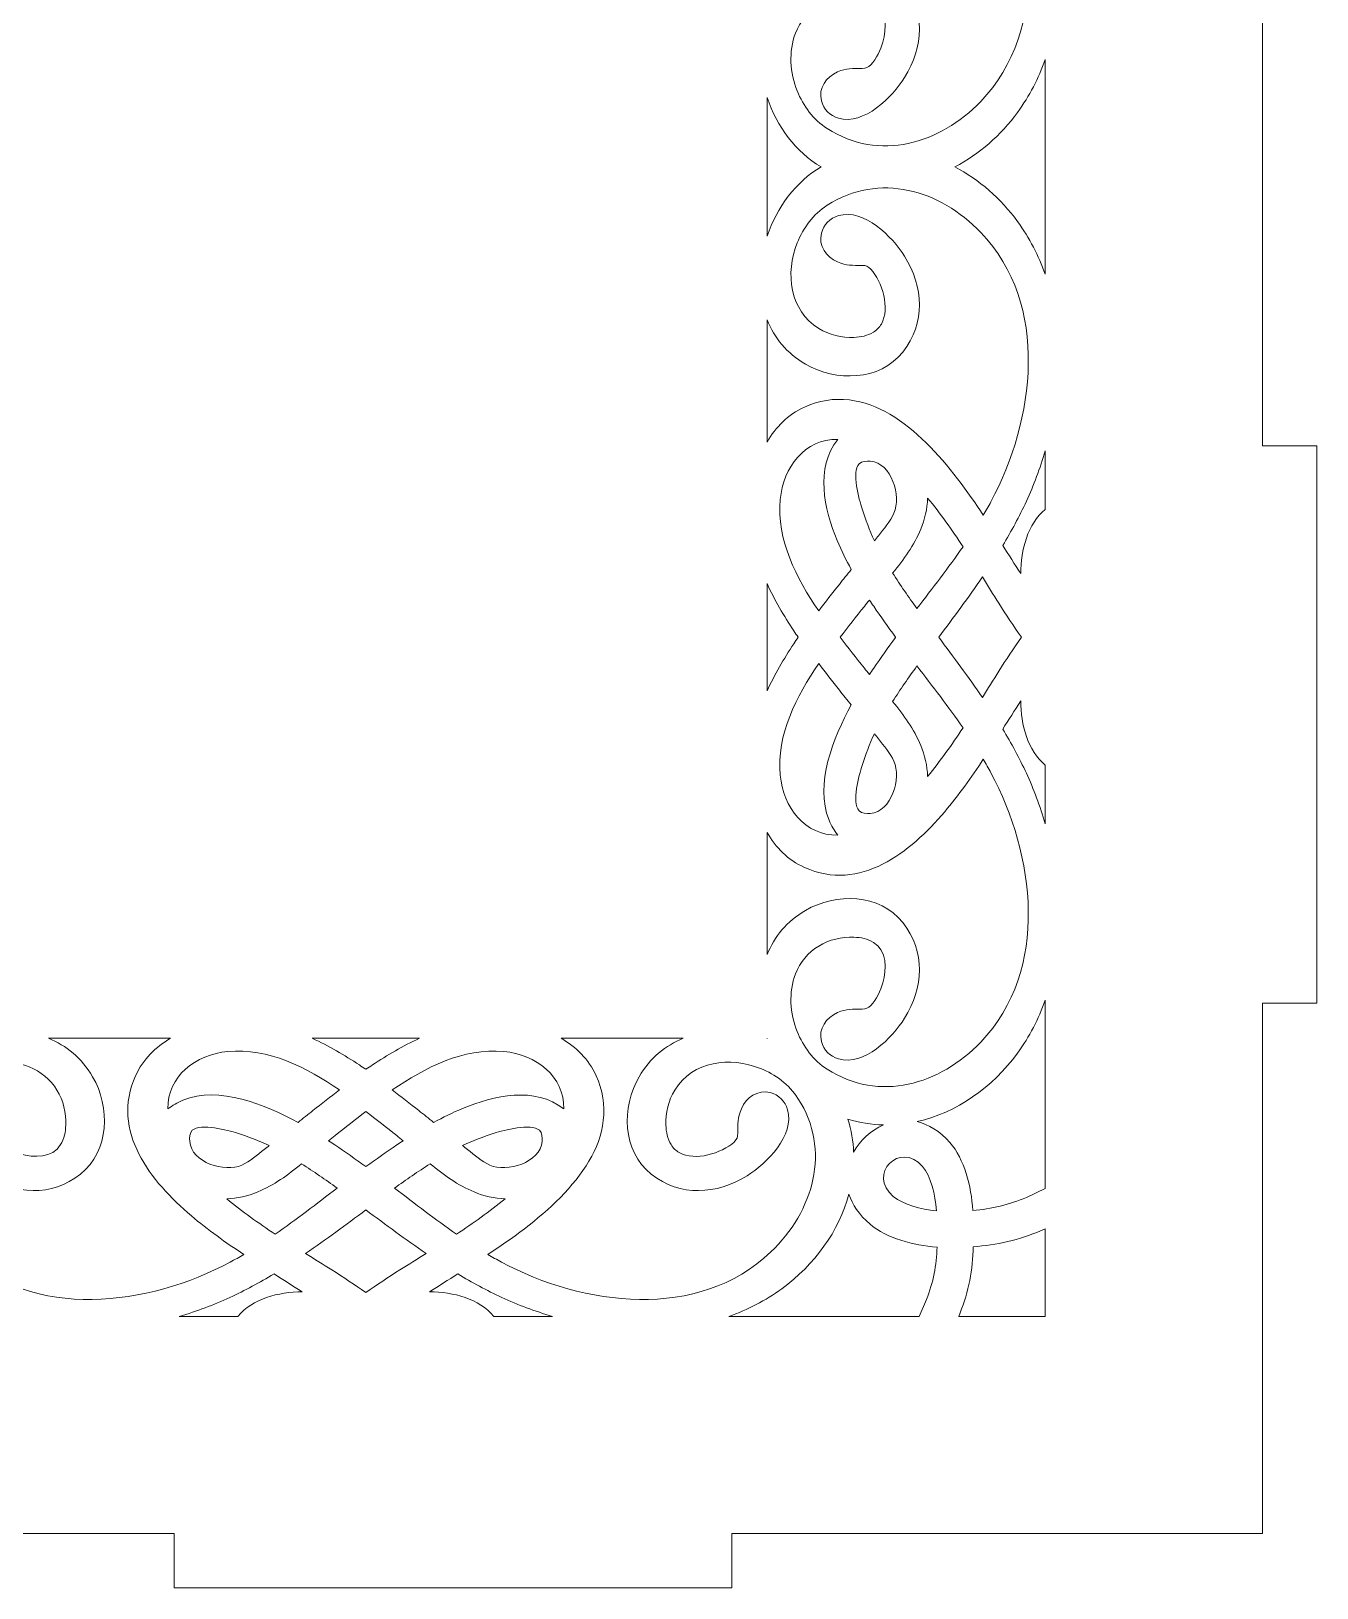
# Model space of a CAD drawing. Header units: millimetres. Extents: x -904 to -594, y -165 to 165.
# Drawn here: x -817.7 to -746.7, y -165 to -79 of the extents above; entities that cross this region are included whole.
import ezdxf

# ---------------------------------------------------------------- set-up
doc = ezdxf.new("R2010")
doc.units = ezdxf.units.MM
doc.header["$MEASUREMENT"] = 0
doc.layers.add('Camada 1', color=7, linetype='Continuous')

msp = doc.modelspace()

# ---------------------------------------------------------------- linework, layer by layer
at = {"layer": 'Camada 1', "color": 250, "lineweight": 9}
for points, knots in [([(-900.6542, -11), (-900.6542, -11), (-871.3542, -11), (-871.3542, -11), (-871.3542, -11), (-871.3542, -11), (-871.3542, -8), (-871.3542, -8), (-871.3542, -8), (-871.3542, -8), (-840.5542, -8), (-840.5542, -8), (-840.5542, -8), (-840.5542, -8), (-840.5542, -11), (-840.5542, -11), (-840.5542, -11), (-840.5542, -11), (-809.7542, -11), (-809.7542, -11), (-809.7542, -11), (-809.7542, -11), (-809.7542, -8), (-809.7542, -8), (-809.7542, -8), (-809.7542, -8), (-778.9542, -8), (-778.9542, -8), (-778.9542, -8), (-778.9542, -8), (-778.9542, -11), (-778.9542, -11), (-778.9542, -11), (-778.9542, -11), (-749.6542, -11), (-749.6542, -11), (-749.6542, -11), (-749.6542, -11), (-749.6542, -40.3), (-749.6542, -40.3), (-749.6542, -40.3), (-749.6542, -40.3), (-746.6542, -40.3), (-746.6542, -40.3), (-746.6542, -40.3), (-746.6542, -40.3), (-746.6542, -71.1), (-746.6542, -71.1), (-746.6542, -71.1), (-746.6542, -71.1), (-749.6542, -71.1), (-749.6542, -71.1), (-749.6542, -71.1), (-749.6542, -71.1), (-749.6542, -101.9), (-749.6542, -101.9), (-749.6542, -101.9), (-749.6542, -101.9), (-746.6542, -101.9), (-746.6542, -101.9), (-746.6542, -101.9), (-746.6542, -101.9), (-746.6542, -132.7), (-746.6542, -132.7), (-746.6542, -132.7), (-746.6542, -132.7), (-749.6542, -132.7), (-749.6542, -132.7), (-749.6542, -132.7), (-749.6542, -132.7), (-749.6542, -162), (-749.6542, -162), (-749.6542, -162), (-749.6542, -162), (-778.9542, -162), (-778.9542, -162), (-778.9542, -162), (-778.9542, -162), (-778.9542, -165), (-778.9542, -165), (-778.9542, -165), (-778.9542, -165), (-809.7542, -165), (-809.7542, -165), (-809.7542, -165), (-809.7542, -165), (-809.7542, -162), (-809.7542, -162), (-809.7542, -162), (-809.7542, -162), (-840.5542, -162), (-840.5542, -162), (-840.5542, -162), (-840.5542, -162), (-840.5542, -165), (-840.5542, -165), (-840.5542, -165), (-840.5542, -165), (-871.3542, -165), (-871.3542, -165), (-871.3542, -165), (-871.3542, -165), (-871.3542, -162), (-871.3542, -162), (-871.3542, -162), (-871.3542, -162), (-900.6542, -162), (-900.6542, -162), (-900.6542, -162), (-900.6542, -162), (-900.6542, -132.7), (-900.6542, -132.7), (-900.6542, -132.7), (-900.6542, -132.7), (-903.6542, -132.7), (-903.6542, -132.7), (-903.6542, -132.7), (-903.6542, -132.7), (-903.6542, -101.9), (-903.6542, -101.9), (-903.6542, -101.9), (-903.6542, -101.9), (-900.6542, -101.9), (-900.6542, -101.9), (-900.6542, -101.9), (-900.6542, -101.9), (-900.6542, -71.1), (-900.6542, -71.1), (-900.6542, -71.1), (-900.6542, -71.1), (-903.6542, -71.1), (-903.6542, -71.1), (-903.6542, -71.1), (-903.6542, -71.1), (-903.6542, -40.3), (-903.6542, -40.3), (-903.6542, -40.3), (-903.6542, -40.3), (-900.6542, -40.3), (-900.6542, -40.3), (-900.6542, -40.3), (-900.6542, -40.3), (-900.6542, -11), (-900.6542, -11)], [0, 0, 0, 0, 0.027027, 0.027027, 0.027027, 0.027027, 0.0540541, 0.0540541, 0.0540541, 0.0540541, 0.0810811, 0.0810811, 0.0810811, 0.0810811, 0.1081081, 0.1081081, 0.1081081, 0.1081081, 0.1351351, 0.1351351, 0.1351351, 0.1351351, 0.1621622, 0.1621622, 0.1621622, 0.1621622, 0.1891892, 0.1891892, 0.1891892, 0.1891892, 0.2162162, 0.2162162, 0.2162162, 0.2162162, 0.2432432, 0.2432432, 0.2432432, 0.2432432, 0.2702703, 0.2702703, 0.2702703, 0.2702703, 0.2972973, 0.2972973, 0.2972973, 0.2972973, 0.3243243, 0.3243243, 0.3243243, 0.3243243, 0.3513514, 0.3513514, 0.3513514, 0.3513514, 0.3783784, 0.3783784, 0.3783784, 0.3783784, 0.4054054, 0.4054054, 0.4054054, 0.4054054, 0.4324324, 0.4324324, 0.4324324, 0.4324324, 0.4594595, 0.4594595, 0.4594595, 0.4594595, 0.4864865, 0.4864865, 0.4864865, 0.4864865, 0.5135135, 0.5135135, 0.5135135, 0.5135135, 0.5405405, 0.5405405, 0.5405405, 0.5405405, 0.5675676, 0.5675676, 0.5675676, 0.5675676, 0.5945946, 0.5945946, 0.5945946, 0.5945946, 0.6216216, 0.6216216, 0.6216216, 0.6216216, 0.6486486, 0.6486486, 0.6486486, 0.6486486, 0.6756757, 0.6756757, 0.6756757, 0.6756757, 0.7027027, 0.7027027, 0.7027027, 0.7027027, 0.7297297, 0.7297297, 0.7297297, 0.7297297, 0.7567568, 0.7567568, 0.7567568, 0.7567568, 0.7837838, 0.7837838, 0.7837838, 0.7837838, 0.8108108, 0.8108108, 0.8108108, 0.8108108, 0.8378378, 0.8378378, 0.8378378, 0.8378378, 0.8648649, 0.8648649, 0.8648649, 0.8648649, 0.8918919, 0.8918919, 0.8918919, 0.8918919, 0.9189189, 0.9189189, 0.9189189, 0.9189189, 0.9459459, 0.9459459, 0.9459459, 0.9459459, 1, 1, 1, 1]), ([(-777.0135, -78.0451), (-777.0135, -78.0451), (-777.0135, -71.2976), (-777.0135, -71.2976), (-777.0135, -71.2976), (-776.5368, -72.1255), (-775.8618, -72.818), (-774.9461, -73.2322), (-774.9461, -73.2322), (-771.8677, -74.6246), (-769.1042, -72.3866), (-767.2068, -70.1515), (-767.2068, -70.1515), (-766.4297, -69.2361), (-765.7351, -68.2563), (-765.0739, -67.2551), (-765.0739, -67.2551), (-764.9275, -67.5026), (-764.7859, -67.7529), (-764.6499, -68.0063), (-764.6499, -68.0063), (-762.2313, -72.5101), (-761.3805, -78.8749), (-765.2155, -82.882), (-765.2155, -82.882), (-767.4637, -85.2312), (-770.8147, -86.2305), (-773.6979, -84.3788), (-773.6979, -84.3788), (-774.4549, -83.8926), (-775.0188, -83.1314), (-775.3496, -82.3014), (-775.3496, -82.3014), (-775.7469, -81.3047), (-775.8391, -80.1242), (-775.4413, -79.1128), (-775.4413, -79.1128), (-775.1854, -78.4625), (-774.7484, -77.9409), (-774.155, -77.5723), (-774.155, -77.5723), (-773.5883, -77.2203), (-772.8828, -77.0572), (-772.2188, -77.0847), (-772.2188, -77.0847), (-771.8424, -77.1003), (-771.4658, -77.1716), (-771.1404, -77.3706), (-771.1404, -77.3706), (-770.3895, -77.8298), (-770.408, -78.8558), (-770.6226, -79.6036), (-770.6226, -79.6036), (-770.7505, -80.0494), (-770.9766, -80.5103), (-771.2856, -80.8595), (-771.2856, -80.8595), (-771.4419, -81.0005), (-771.5517, -81.0569), (-771.7678, -81.0607), (-771.7678, -81.0607), (-772.303, -81.0702), (-772.6096, -81.0257), (-773.1273, -81.2519), (-773.1273, -81.2519), (-773.7532, -81.5253), (-774.186, -82.1454), (-774.0143, -82.8429), (-774.0143, -82.8429), (-773.8987, -83.3128), (-773.5332, -83.6731), (-773.0714, -83.8069), (-773.0714, -83.8069), (-771.6621, -84.2152), (-770.0932, -82.6477), (-769.4215, -81.5635), (-769.4215, -81.5635), (-768.3785, -79.88), (-768.2443, -77.8799), (-769.5164, -76.2748), (-769.5164, -76.2748), (-770.7988, -74.6566), (-773.2146, -74.6315), (-774.8939, -75.606), (-774.8939, -75.606), (-775.9296, -76.207), (-776.6194, -77.0648), (-777.0135, -78.0451)], [0, 0, 0, 0, 0.0434783, 0.0434783, 0.0434783, 0.0434783, 0.0869565, 0.0869565, 0.0869565, 0.0869565, 0.1304348, 0.1304348, 0.1304348, 0.1304348, 0.173913, 0.173913, 0.173913, 0.173913, 0.2173913, 0.2173913, 0.2173913, 0.2173913, 0.2608696, 0.2608696, 0.2608696, 0.2608696, 0.3043478, 0.3043478, 0.3043478, 0.3043478, 0.3478261, 0.3478261, 0.3478261, 0.3478261, 0.3913043, 0.3913043, 0.3913043, 0.3913043, 0.4347826, 0.4347826, 0.4347826, 0.4347826, 0.4782609, 0.4782609, 0.4782609, 0.4782609, 0.5217391, 0.5217391, 0.5217391, 0.5217391, 0.5652174, 0.5652174, 0.5652174, 0.5652174, 0.6086957, 0.6086957, 0.6086957, 0.6086957, 0.6521739, 0.6521739, 0.6521739, 0.6521739, 0.6956522, 0.6956522, 0.6956522, 0.6956522, 0.7391304, 0.7391304, 0.7391304, 0.7391304, 0.7826087, 0.7826087, 0.7826087, 0.7826087, 0.826087, 0.826087, 0.826087, 0.826087, 0.8695652, 0.8695652, 0.8695652, 0.8695652, 0.9130435, 0.9130435, 0.9130435, 0.9130435, 1, 1, 1, 1]), ([(-761.6542, -80.569), (-762.0174, -81.5991), (-762.5203, -82.5809), (-763.1817, -83.4852), (-763.1817, -83.4852), (-764.1101, -84.7544), (-765.3015, -85.8001), (-766.6367, -86.5001), (-766.6367, -86.5001), (-765.3015, -87.2001), (-764.1101, -88.2459), (-763.1817, -89.5151), (-763.1817, -89.5151), (-762.5203, -90.4194), (-762.0174, -91.4011), (-761.6542, -92.4312), (-761.6542, -92.4312), (-761.6542, -92.4312), (-761.6542, -80.569), (-761.6542, -80.569)], [0, 0, 0, 0, 0.1666667, 0.1666667, 0.1666667, 0.1666667, 0.3333333, 0.3333333, 0.3333333, 0.3333333, 0.5, 0.5, 0.5, 0.5, 0.6666667, 0.6666667, 0.6666667, 0.6666667, 1, 1, 1, 1]), ([(-777.0135, -90.3308), (-777.0135, -90.3308), (-777.0135, -82.6697), (-777.0135, -82.6697), (-777.0135, -82.6697), (-776.4723, -84.2581), (-775.4232, -85.6867), (-774.0331, -86.5001), (-774.0331, -86.5001), (-775.4233, -87.3136), (-776.4724, -88.7424), (-777.0135, -90.3308)], [0, 0, 0, 0, 0.25, 0.25, 0.25, 0.25, 0.5, 0.5, 0.5, 0.5, 1, 1, 1, 1]), ([(-777.0135, -101.7027), (-777.0135, -101.7027), (-777.0135, -94.9549), (-777.0135, -94.9549), (-777.0135, -94.9549), (-776.6193, -95.9353), (-775.9296, -96.793), (-774.8939, -97.394), (-774.8939, -97.394), (-773.2146, -98.3685), (-770.7988, -98.3436), (-769.5164, -96.7254), (-769.5164, -96.7254), (-768.2442, -95.1203), (-768.3785, -93.1201), (-769.4215, -91.4367), (-769.4215, -91.4367), (-770.0932, -90.3525), (-771.6621, -88.785), (-773.0714, -89.1932), (-773.0714, -89.1932), (-773.5333, -89.327), (-773.8987, -89.6873), (-774.0143, -90.1573), (-774.0143, -90.1573), (-774.186, -90.8548), (-773.7531, -91.4748), (-773.1273, -91.7482), (-773.1273, -91.7482), (-772.6096, -91.9745), (-772.3031, -91.93), (-771.7678, -91.9395), (-771.7678, -91.9395), (-771.5517, -91.9432), (-771.4419, -91.9997), (-771.2857, -92.1406), (-771.2857, -92.1406), (-770.6534, -92.8563), (-770.2074, -94.2979), (-770.704, -95.1786), (-770.704, -95.1786), (-770.8103, -95.3671), (-770.956, -95.5167), (-771.1404, -95.6295), (-771.1404, -95.6295), (-771.4658, -95.8284), (-771.8424, -95.8998), (-772.2188, -95.9155), (-772.2188, -95.9155), (-772.8828, -95.9431), (-773.5883, -95.7799), (-774.155, -95.4279), (-774.155, -95.4279), (-775.7805, -94.4181), (-776.0131, -92.3632), (-775.3496, -90.6987), (-775.3496, -90.6987), (-775.0188, -89.8687), (-774.4549, -89.1075), (-773.6979, -88.6213), (-773.6979, -88.6213), (-770.8147, -86.7695), (-767.4637, -87.7689), (-765.2155, -90.1181), (-765.2155, -90.1181), (-761.3805, -94.1251), (-762.2313, -100.49), (-764.6498, -104.9937), (-764.6498, -104.9937), (-764.7859, -105.2469), (-764.9274, -105.4972), (-765.0736, -105.7446), (-765.0736, -105.7446), (-766.7487, -103.2055), (-769.3435, -99.7375), (-772.4684, -99.3708), (-772.4684, -99.3708), (-773.3272, -99.2701), (-774.1597, -99.4122), (-774.9461, -99.7679), (-774.9461, -99.7679), (-775.8618, -100.1821), (-776.5367, -100.8748), (-777.0135, -101.7027)], [0, 0, 0, 0, 0.0454545, 0.0454545, 0.0454545, 0.0454545, 0.0909091, 0.0909091, 0.0909091, 0.0909091, 0.1363636, 0.1363636, 0.1363636, 0.1363636, 0.1818182, 0.1818182, 0.1818182, 0.1818182, 0.2272727, 0.2272727, 0.2272727, 0.2272727, 0.2727273, 0.2727273, 0.2727273, 0.2727273, 0.3181818, 0.3181818, 0.3181818, 0.3181818, 0.3636364, 0.3636364, 0.3636364, 0.3636364, 0.4090909, 0.4090909, 0.4090909, 0.4090909, 0.4545455, 0.4545455, 0.4545455, 0.4545455, 0.5, 0.5, 0.5, 0.5, 0.5454545, 0.5454545, 0.5454545, 0.5454545, 0.5909091, 0.5909091, 0.5909091, 0.5909091, 0.6363636, 0.6363636, 0.6363636, 0.6363636, 0.6818182, 0.6818182, 0.6818182, 0.6818182, 0.7272727, 0.7272727, 0.7272727, 0.7272727, 0.7727273, 0.7727273, 0.7727273, 0.7727273, 0.8181818, 0.8181818, 0.8181818, 0.8181818, 0.8636364, 0.8636364, 0.8636364, 0.8636364, 0.9090909, 0.9090909, 0.9090909, 0.9090909, 1, 1, 1, 1]), ([(-773.1108, -101.5564), (-774.9257, -101.5136), (-776.1164, -103.0852), (-776.2872, -104.8703), (-776.2872, -104.8703), (-776.4994, -107.0873), (-775.3921, -109.239), (-774.1598, -111.0265), (-774.1598, -111.0265), (-773.7872, -110.5335), (-773.4059, -110.0472), (-773.0228, -109.5624), (-773.0228, -109.5624), (-772.8058, -109.2878), (-772.5863, -109.0151), (-772.3661, -108.7431), (-772.3661, -108.7431), (-772.6496, -108.2223), (-772.9109, -107.6888), (-773.1386, -107.1412), (-773.1386, -107.1412), (-773.8606, -105.404), (-774.3744, -103.1446), (-773.1108, -101.5564)], [0, 0, 0, 0, 0.1428571, 0.1428571, 0.1428571, 0.1428571, 0.2857143, 0.2857143, 0.2857143, 0.2857143, 0.4285714, 0.4285714, 0.4285714, 0.4285714, 0.5714286, 0.5714286, 0.5714286, 0.5714286, 0.7142857, 0.7142857, 0.7142857, 0.7142857, 1, 1, 1, 1]), ([(-761.6542, -102.1838), (-761.9353, -103.152), (-762.287, -104.0891), (-762.6955, -104.9731), (-762.6955, -104.9731), (-763.0825, -105.8106), (-763.5234, -106.6222), (-763.9998, -107.4121), (-763.9998, -107.4121), (-763.6687, -107.9296), (-763.3372, -108.4468), (-763.0071, -108.965), (-763.0071, -108.965), (-763.0085, -107.6627), (-762.6187, -106.2196), (-761.6542, -105.4182), (-761.6542, -105.4182), (-761.6542, -105.4182), (-761.6542, -102.1838), (-761.6542, -102.1838)], [0, 0, 0, 0, 0.1666667, 0.1666667, 0.1666667, 0.1666667, 0.3333333, 0.3333333, 0.3333333, 0.3333333, 0.5, 0.5, 0.5, 0.5, 0.6666667, 0.6666667, 0.6666667, 0.6666667, 1, 1, 1, 1]), ([(-771.0858, -107.1518), (-771.0129, -107.0591), (-770.9403, -106.9661), (-770.868, -106.8728), (-770.868, -106.8728), (-770.5738, -106.4926), (-770.2063, -106.075), (-770.0091, -105.6358), (-770.0091, -105.6358), (-769.5884, -104.6981), (-770.1398, -102.8409), (-771.3172, -102.7571), (-771.3172, -102.7571), (-771.5082, -102.7435), (-771.7973, -102.7468), (-771.9362, -102.9012), (-771.9362, -102.9012), (-772.3459, -103.3567), (-771.9336, -104.8715), (-771.7679, -105.3956), (-771.7679, -105.3956), (-771.5813, -105.9862), (-771.3513, -106.5844), (-771.0858, -107.1518)], [0, 0, 0, 0, 0.1428571, 0.1428571, 0.1428571, 0.1428571, 0.2857143, 0.2857143, 0.2857143, 0.2857143, 0.4285714, 0.4285714, 0.4285714, 0.4285714, 0.5714286, 0.5714286, 0.5714286, 0.5714286, 0.7142857, 0.7142857, 0.7142857, 0.7142857, 1, 1, 1, 1]), ([(-766.193, -107.4799), (-766.8024, -106.5569), (-767.4426, -105.6526), (-768.1471, -104.7995), (-768.1471, -104.7995), (-768.1718, -105.3868), (-768.3011, -105.9712), (-768.5262, -106.5121), (-768.5262, -106.5121), (-768.8968, -107.402), (-769.4706, -108.1928), (-770.0804, -108.9344), (-770.0804, -108.9344), (-769.6561, -109.6042), (-769.2041, -110.2561), (-768.7388, -110.898), (-768.7388, -110.898), (-767.8769, -109.7687), (-767.0025, -108.6477), (-766.193, -107.4799)], [0, 0, 0, 0, 0.1666667, 0.1666667, 0.1666667, 0.1666667, 0.3333333, 0.3333333, 0.3333333, 0.3333333, 0.5, 0.5, 0.5, 0.5, 0.6666667, 0.6666667, 0.6666667, 0.6666667, 1, 1, 1, 1]), ([(-767.5355, -112.4844), (-766.7162, -113.5831), (-765.8953, -114.6813), (-765.1233, -115.8138), (-765.1233, -115.8138), (-764.8211, -115.3298), (-764.5214, -114.8444), (-764.2193, -114.3604), (-764.2193, -114.3604), (-763.8214, -113.723), (-763.3924, -113.1061), (-762.9709, -112.4844), (-762.9709, -112.4844), (-763.3925, -111.8627), (-763.8214, -111.2458), (-764.2193, -110.6085), (-764.2193, -110.6085), (-764.5214, -110.1244), (-764.8211, -109.6389), (-765.1233, -109.1549), (-765.1233, -109.1549), (-765.8953, -110.2874), (-766.7163, -111.3856), (-767.5355, -112.4844)], [0, 0, 0, 0, 0.1428571, 0.1428571, 0.1428571, 0.1428571, 0.2857143, 0.2857143, 0.2857143, 0.2857143, 0.4285714, 0.4285714, 0.4285714, 0.4285714, 0.5714286, 0.5714286, 0.5714286, 0.5714286, 0.7142857, 0.7142857, 0.7142857, 0.7142857, 1, 1, 1, 1]), ([(-777.0135, -115.4464), (-777.0135, -115.4464), (-777.0135, -109.5222), (-777.0135, -109.5222), (-777.0135, -109.5222), (-776.5985, -110.43), (-776.0829, -111.2988), (-775.5402, -112.1255), (-775.5402, -112.1255), (-775.4613, -112.2457), (-775.3815, -112.3654), (-775.3009, -112.4844), (-775.3009, -112.4844), (-775.3815, -112.6034), (-775.4613, -112.723), (-775.5402, -112.8431), (-775.5402, -112.8431), (-776.0829, -113.6699), (-776.5985, -114.5386), (-777.0135, -115.4464)], [0, 0, 0, 0, 0.1666667, 0.1666667, 0.1666667, 0.1666667, 0.3333333, 0.3333333, 0.3333333, 0.3333333, 0.5, 0.5, 0.5, 0.5, 0.6666667, 0.6666667, 0.6666667, 0.6666667, 1, 1, 1, 1]), ([(-771.3537, -110.4289), (-771.4514, -110.5456), (-771.548, -110.6634), (-771.6429, -110.7825), (-771.6429, -110.7825), (-772.0914, -111.3454), (-772.5381, -111.91), (-772.9721, -112.4844), (-772.9721, -112.4844), (-772.5381, -113.0587), (-772.0914, -113.6233), (-771.6429, -114.1863), (-771.6429, -114.1863), (-771.548, -114.3054), (-771.4514, -114.4231), (-771.3537, -114.5399), (-771.3537, -114.5399), (-771.2792, -114.4259), (-771.2039, -114.3126), (-771.1277, -114.1998), (-771.1277, -114.1998), (-770.738, -113.6221), (-770.3342, -113.0541), (-769.9236, -112.4911), (-769.9236, -112.4911), (-769.9236, -112.4911), (-769.9286, -112.4844), (-769.9286, -112.4844), (-769.9286, -112.4844), (-769.9286, -112.4844), (-769.9236, -112.4776), (-769.9236, -112.4776), (-769.9236, -112.4776), (-770.3342, -111.9147), (-770.738, -111.3466), (-771.1277, -110.7689), (-771.1277, -110.7689), (-771.2039, -110.6561), (-771.2792, -110.5428), (-771.3537, -110.4289)], [0, 0, 0, 0, 0.0909091, 0.0909091, 0.0909091, 0.0909091, 0.1818182, 0.1818182, 0.1818182, 0.1818182, 0.2727273, 0.2727273, 0.2727273, 0.2727273, 0.3636364, 0.3636364, 0.3636364, 0.3636364, 0.4545455, 0.4545455, 0.4545455, 0.4545455, 0.5454545, 0.5454545, 0.5454545, 0.5454545, 0.6363636, 0.6363636, 0.6363636, 0.6363636, 0.7272727, 0.7272727, 0.7272727, 0.7272727, 0.8181818, 0.8181818, 0.8181818, 0.8181818, 1, 1, 1, 1]), ([(-774.1598, -113.9424), (-775.3922, -115.7299), (-776.4994, -117.8815), (-776.2872, -120.0985), (-776.2872, -120.0985), (-776.1164, -121.8839), (-774.9254, -123.4556), (-773.1102, -123.4125), (-773.1102, -123.4125), (-773.3084, -123.1626), (-773.4702, -122.8866), (-773.5924, -122.5891), (-773.5924, -122.5891), (-774.4083, -120.6042), (-773.3442, -118.0228), (-772.3661, -116.2258), (-772.3661, -116.2258), (-772.5863, -115.9537), (-772.8058, -115.6811), (-773.0228, -115.4065), (-773.0228, -115.4065), (-773.4059, -114.9217), (-773.7872, -114.4354), (-774.1598, -113.9424)], [0, 0, 0, 0, 0.1428571, 0.1428571, 0.1428571, 0.1428571, 0.2857143, 0.2857143, 0.2857143, 0.2857143, 0.4285714, 0.4285714, 0.4285714, 0.4285714, 0.5714286, 0.5714286, 0.5714286, 0.5714286, 0.7142857, 0.7142857, 0.7142857, 0.7142857, 1, 1, 1, 1]), ([(-770.0804, -116.0344), (-769.4705, -116.7761), (-768.8968, -117.5669), (-768.5262, -118.4567), (-768.5262, -118.4567), (-768.3011, -118.9975), (-768.1718, -119.5819), (-768.1471, -120.1692), (-768.1471, -120.1692), (-767.4426, -119.3161), (-766.8024, -118.4118), (-766.193, -117.4888), (-766.193, -117.4888), (-767.0025, -116.3211), (-767.8769, -115.2), (-768.7388, -114.0707), (-768.7388, -114.0707), (-769.2041, -114.7127), (-769.6561, -115.3646), (-770.0804, -116.0344)], [0, 0, 0, 0, 0.1666667, 0.1666667, 0.1666667, 0.1666667, 0.3333333, 0.3333333, 0.3333333, 0.3333333, 0.5, 0.5, 0.5, 0.5, 0.6666667, 0.6666667, 0.6666667, 0.6666667, 1, 1, 1, 1]), ([(-761.6542, -119.5505), (-762.6187, -118.7491), (-763.0085, -117.306), (-763.0071, -116.0038), (-763.0071, -116.0038), (-763.3372, -116.5219), (-763.6686, -117.0392), (-763.9998, -117.5566), (-763.9998, -117.5566), (-763.5234, -118.3464), (-763.0825, -119.1581), (-762.6955, -119.9956), (-762.6955, -119.9956), (-762.287, -120.8796), (-761.9353, -121.8167), (-761.6542, -122.785), (-761.6542, -122.785), (-761.6542, -122.785), (-761.6542, -119.5505), (-761.6542, -119.5505)], [0, 0, 0, 0, 0.1666667, 0.1666667, 0.1666667, 0.1666667, 0.3333333, 0.3333333, 0.3333333, 0.3333333, 0.5, 0.5, 0.5, 0.5, 0.6666667, 0.6666667, 0.6666667, 0.6666667, 1, 1, 1, 1]), ([(-771.0858, -117.8169), (-771.3513, -118.3844), (-771.5813, -118.9825), (-771.7679, -119.573), (-771.7679, -119.573), (-771.9336, -120.0972), (-772.3459, -121.612), (-771.9362, -122.0676), (-771.9362, -122.0676), (-771.7973, -122.2219), (-771.5082, -122.2253), (-771.3172, -122.2117), (-771.3172, -122.2117), (-770.1398, -122.1278), (-769.5884, -120.2707), (-770.0091, -119.333), (-770.0091, -119.333), (-770.2063, -118.8937), (-770.5738, -118.4762), (-770.868, -118.096), (-770.868, -118.096), (-770.9403, -118.0027), (-771.0129, -117.9097), (-771.0858, -117.8169)], [0, 0, 0, 0, 0.1428571, 0.1428571, 0.1428571, 0.1428571, 0.2857143, 0.2857143, 0.2857143, 0.2857143, 0.4285714, 0.4285714, 0.4285714, 0.4285714, 0.5714286, 0.5714286, 0.5714286, 0.5714286, 0.7142857, 0.7142857, 0.7142857, 0.7142857, 1, 1, 1, 1]), ([(-777.0135, -130.013), (-777.0135, -130.013), (-777.0135, -123.2662), (-777.0135, -123.2662), (-777.0135, -123.2662), (-776.5368, -124.0941), (-775.8618, -124.7866), (-774.9461, -125.2008), (-774.9461, -125.2008), (-771.8677, -126.5933), (-769.1042, -124.3553), (-767.2068, -122.1202), (-767.2068, -122.1202), (-766.4297, -121.2047), (-765.7351, -120.225), (-765.0739, -119.2238), (-765.0739, -119.2238), (-764.9275, -119.4713), (-764.7859, -119.7215), (-764.6499, -119.9749), (-764.6499, -119.9749), (-762.2313, -124.4788), (-761.3805, -130.8435), (-765.2155, -134.8507), (-765.2155, -134.8507), (-767.4637, -137.1998), (-770.8147, -138.1992), (-773.6979, -136.3475), (-773.6979, -136.3475), (-774.4549, -135.8613), (-775.0188, -135.1), (-775.3496, -134.2701), (-775.3496, -134.2701), (-775.7469, -133.2733), (-775.8391, -132.0928), (-775.4413, -131.0814), (-775.4413, -131.0814), (-775.1854, -130.4311), (-774.7484, -129.9095), (-774.155, -129.541), (-774.155, -129.541), (-773.5883, -129.1889), (-772.8828, -129.0258), (-772.2188, -129.0534), (-772.2188, -129.0534), (-771.8424, -129.069), (-771.4658, -129.1402), (-771.1404, -129.3392), (-771.1404, -129.3392), (-770.3895, -129.7985), (-770.408, -130.8245), (-770.6226, -131.5722), (-770.6226, -131.5722), (-770.7505, -132.018), (-770.9766, -132.4789), (-771.2856, -132.8281), (-771.2856, -132.8281), (-771.4419, -132.9692), (-771.5517, -133.0255), (-771.7678, -133.0294), (-771.7678, -133.0294), (-772.303, -133.0389), (-772.6096, -132.9944), (-773.1273, -133.2205), (-773.1273, -133.2205), (-773.7532, -133.494), (-774.186, -134.114), (-774.0143, -134.8115), (-774.0143, -134.8115), (-773.8987, -135.2815), (-773.5332, -135.6417), (-773.0714, -135.7755), (-773.0714, -135.7755), (-771.6621, -136.1839), (-770.0932, -134.6164), (-769.4215, -133.5321), (-769.4215, -133.5321), (-768.3785, -131.8487), (-768.2443, -129.8486), (-769.5164, -128.2434), (-769.5164, -128.2434), (-770.7988, -126.6252), (-773.2146, -126.6001), (-774.8939, -127.5747), (-774.8939, -127.5747), (-775.9293, -128.1756), (-776.6194, -129.0329), (-777.0135, -130.013)], [0, 0, 0, 0, 0.0434783, 0.0434783, 0.0434783, 0.0434783, 0.0869565, 0.0869565, 0.0869565, 0.0869565, 0.1304348, 0.1304348, 0.1304348, 0.1304348, 0.173913, 0.173913, 0.173913, 0.173913, 0.2173913, 0.2173913, 0.2173913, 0.2173913, 0.2608696, 0.2608696, 0.2608696, 0.2608696, 0.3043478, 0.3043478, 0.3043478, 0.3043478, 0.3478261, 0.3478261, 0.3478261, 0.3478261, 0.3913043, 0.3913043, 0.3913043, 0.3913043, 0.4347826, 0.4347826, 0.4347826, 0.4347826, 0.4782609, 0.4782609, 0.4782609, 0.4782609, 0.5217391, 0.5217391, 0.5217391, 0.5217391, 0.5652174, 0.5652174, 0.5652174, 0.5652174, 0.6086957, 0.6086957, 0.6086957, 0.6086957, 0.6521739, 0.6521739, 0.6521739, 0.6521739, 0.6956522, 0.6956522, 0.6956522, 0.6956522, 0.7391304, 0.7391304, 0.7391304, 0.7391304, 0.7826087, 0.7826087, 0.7826087, 0.7826087, 0.826087, 0.826087, 0.826087, 0.826087, 0.8695652, 0.8695652, 0.8695652, 0.8695652, 0.9130435, 0.9130435, 0.9130435, 0.9130435, 1, 1, 1, 1]), ([(-768.729, -139.2428), (-768.1063, -139.3891), (-767.4812, -139.7539), (-766.9156, -140.4018), (-766.9156, -140.4018), (-766.1191, -141.3144), (-765.7398, -142.8138), (-765.6517, -144.1508), (-765.6517, -144.1508), (-764.6362, -144.0727), (-763.6087, -143.8233), (-762.6939, -143.4319), (-762.6939, -143.4319), (-762.6939, -143.4319), (-761.6542, -142.9405), (-761.6542, -142.9405), (-761.6542, -142.9405), (-761.6542, -142.9405), (-761.6542, -132.5376), (-761.6542, -132.5376), (-761.6542, -132.5376), (-762.0174, -133.5677), (-762.5203, -134.5495), (-763.1817, -135.4538), (-763.1817, -135.4538), (-764.5735, -137.3565), (-766.5561, -138.7577), (-768.729, -139.2428)], [0, 0, 0, 0, 0.125, 0.125, 0.125, 0.125, 0.25, 0.25, 0.25, 0.25, 0.375, 0.375, 0.375, 0.375, 0.5, 0.5, 0.5, 0.5, 0.625, 0.625, 0.625, 0.625, 0.75, 0.75, 0.75, 0.75, 1, 1, 1, 1]), ([(-816.6993, -134.6407), (-816.6993, -134.6407), (-809.9518, -134.6407), (-809.9518, -134.6407), (-809.9518, -134.6407), (-810.7797, -135.1174), (-811.4722, -135.7924), (-811.8864, -136.7081), (-811.8864, -136.7081), (-813.2788, -139.7865), (-811.0408, -142.55), (-808.8057, -144.4474), (-808.8057, -144.4474), (-807.8903, -145.2245), (-806.9105, -145.9191), (-805.9093, -146.5803), (-805.9093, -146.5803), (-806.1568, -146.7267), (-806.4071, -146.8683), (-806.6605, -147.0043), (-806.6605, -147.0043), (-811.1643, -149.4229), (-817.5291, -150.2737), (-821.5362, -146.4387), (-821.5362, -146.4387), (-823.8854, -144.1905), (-824.8847, -140.8395), (-823.033, -137.9563), (-823.033, -137.9563), (-822.5468, -137.1993), (-821.7856, -136.6354), (-820.9556, -136.3046), (-820.9556, -136.3046), (-819.9589, -135.9073), (-818.7784, -135.8151), (-817.767, -136.2129), (-817.767, -136.2129), (-817.1167, -136.4688), (-816.5951, -136.9058), (-816.2265, -137.4992), (-816.2265, -137.4992), (-815.8745, -138.0659), (-815.7114, -138.7714), (-815.7389, -139.4354), (-815.7389, -139.4354), (-815.7545, -139.8118), (-815.8258, -140.1884), (-816.0248, -140.5138), (-816.0248, -140.5138), (-816.484, -141.2647), (-817.51, -141.2462), (-818.2578, -141.0316), (-818.2578, -141.0316), (-818.7036, -140.9037), (-819.1645, -140.6776), (-819.5137, -140.3686), (-819.5137, -140.3686), (-819.6547, -140.2123), (-819.7111, -140.1026), (-819.7149, -139.8864), (-819.7149, -139.8864), (-819.7244, -139.3512), (-819.6799, -139.0446), (-819.9061, -138.5269), (-819.9061, -138.5269), (-820.1795, -137.901), (-820.7996, -137.4682), (-821.4971, -137.6399), (-821.4971, -137.6399), (-821.967, -137.7555), (-822.3273, -138.121), (-822.4611, -138.5828), (-822.4611, -138.5828), (-822.8694, -139.9921), (-821.3019, -141.561), (-820.2177, -142.2327), (-820.2177, -142.2327), (-818.5342, -143.2757), (-816.5341, -143.4099), (-814.929, -142.1378), (-814.929, -142.1378), (-813.3108, -140.8554), (-813.2857, -138.4396), (-814.2602, -136.7603), (-814.2602, -136.7603), (-814.8612, -135.7246), (-815.719, -135.0347), (-816.6993, -134.6407)], [0, 0, 0, 0, 0.0434783, 0.0434783, 0.0434783, 0.0434783, 0.0869565, 0.0869565, 0.0869565, 0.0869565, 0.1304348, 0.1304348, 0.1304348, 0.1304348, 0.173913, 0.173913, 0.173913, 0.173913, 0.2173913, 0.2173913, 0.2173913, 0.2173913, 0.2608696, 0.2608696, 0.2608696, 0.2608696, 0.3043478, 0.3043478, 0.3043478, 0.3043478, 0.3478261, 0.3478261, 0.3478261, 0.3478261, 0.3913043, 0.3913043, 0.3913043, 0.3913043, 0.4347826, 0.4347826, 0.4347826, 0.4347826, 0.4782609, 0.4782609, 0.4782609, 0.4782609, 0.5217391, 0.5217391, 0.5217391, 0.5217391, 0.5652174, 0.5652174, 0.5652174, 0.5652174, 0.6086957, 0.6086957, 0.6086957, 0.6086957, 0.6521739, 0.6521739, 0.6521739, 0.6521739, 0.6956522, 0.6956522, 0.6956522, 0.6956522, 0.7391304, 0.7391304, 0.7391304, 0.7391304, 0.7826087, 0.7826087, 0.7826087, 0.7826087, 0.826087, 0.826087, 0.826087, 0.826087, 0.8695652, 0.8695652, 0.8695652, 0.8695652, 0.9130435, 0.9130435, 0.9130435, 0.9130435, 1, 1, 1, 1]), ([(-802.132, -134.6407), (-802.132, -134.6407), (-796.2078, -134.6407), (-796.2078, -134.6407), (-796.2078, -134.6407), (-797.1156, -135.0557), (-797.9844, -135.5713), (-798.8111, -136.114), (-798.8111, -136.114), (-798.9312, -136.1929), (-799.0509, -136.2727), (-799.1699, -136.3533), (-799.1699, -136.3533), (-799.2889, -136.2727), (-799.4085, -136.1929), (-799.5287, -136.114), (-799.5287, -136.114), (-800.3555, -135.5713), (-801.2242, -135.0557), (-802.132, -134.6407)], [0, 0, 0, 0, 0.1666667, 0.1666667, 0.1666667, 0.1666667, 0.3333333, 0.3333333, 0.3333333, 0.3333333, 0.5, 0.5, 0.5, 0.5, 0.6666667, 0.6666667, 0.6666667, 0.6666667, 1, 1, 1, 1]), ([(-788.3883, -134.6407), (-788.3883, -134.6407), (-781.641, -134.6407), (-781.641, -134.6407), (-781.641, -134.6407), (-782.6211, -135.0348), (-783.4785, -135.7248), (-784.0795, -136.7603), (-784.0795, -136.7603), (-785.0541, -138.4396), (-785.0292, -140.8554), (-783.411, -142.1378), (-783.411, -142.1378), (-781.8058, -143.41), (-779.8056, -143.2757), (-778.1223, -142.2327), (-778.1223, -142.2327), (-777.038, -141.561), (-775.4705, -139.9921), (-775.8788, -138.5828), (-775.8788, -138.5828), (-776.0126, -138.1209), (-776.3728, -137.7555), (-776.8428, -137.6399), (-776.8428, -137.6399), (-777.5404, -137.4682), (-778.1603, -137.9011), (-778.4338, -138.5269), (-778.4338, -138.5269), (-778.66, -139.0446), (-778.6155, -139.3511), (-778.625, -139.8864), (-778.625, -139.8864), (-778.6288, -140.1025), (-778.6852, -140.2123), (-778.8262, -140.3685), (-778.8262, -140.3685), (-779.5419, -141.0008), (-780.9834, -141.4468), (-781.8642, -140.9502), (-781.8642, -140.9502), (-782.0527, -140.8439), (-782.2022, -140.6982), (-782.3151, -140.5138), (-782.3151, -140.5138), (-782.514, -140.1884), (-782.5853, -139.8118), (-782.601, -139.4354), (-782.601, -139.4354), (-782.6287, -138.7714), (-782.4654, -138.0659), (-782.1134, -137.4992), (-782.1134, -137.4992), (-781.1037, -135.8737), (-779.0488, -135.6411), (-777.3842, -136.3046), (-777.3842, -136.3046), (-776.5543, -136.6354), (-775.793, -137.1993), (-775.3068, -137.9563), (-775.3068, -137.9563), (-773.455, -140.8395), (-774.4545, -144.1905), (-776.8036, -146.4387), (-776.8036, -146.4387), (-780.8107, -150.2737), (-787.1755, -149.4229), (-791.6793, -147.0044), (-791.6793, -147.0044), (-791.9325, -146.8683), (-792.1827, -146.7268), (-792.4301, -146.5806), (-792.4301, -146.5806), (-789.891, -144.9055), (-786.4231, -142.3107), (-786.0564, -139.1858), (-786.0564, -139.1858), (-785.9556, -138.327), (-786.0977, -137.4945), (-786.4535, -136.7081), (-786.4535, -136.7081), (-786.8677, -135.7924), (-787.5604, -135.1175), (-788.3883, -134.6407)], [0, 0, 0, 0, 0.0454545, 0.0454545, 0.0454545, 0.0454545, 0.0909091, 0.0909091, 0.0909091, 0.0909091, 0.1363636, 0.1363636, 0.1363636, 0.1363636, 0.1818182, 0.1818182, 0.1818182, 0.1818182, 0.2272727, 0.2272727, 0.2272727, 0.2272727, 0.2727273, 0.2727273, 0.2727273, 0.2727273, 0.3181818, 0.3181818, 0.3181818, 0.3181818, 0.3636364, 0.3636364, 0.3636364, 0.3636364, 0.4090909, 0.4090909, 0.4090909, 0.4090909, 0.4545455, 0.4545455, 0.4545455, 0.4545455, 0.5, 0.5, 0.5, 0.5, 0.5454545, 0.5454545, 0.5454545, 0.5454545, 0.5909091, 0.5909091, 0.5909091, 0.5909091, 0.6363636, 0.6363636, 0.6363636, 0.6363636, 0.6818182, 0.6818182, 0.6818182, 0.6818182, 0.7272727, 0.7272727, 0.7272727, 0.7272727, 0.7727273, 0.7727273, 0.7727273, 0.7727273, 0.8181818, 0.8181818, 0.8181818, 0.8181818, 0.8636364, 0.8636364, 0.8636364, 0.8636364, 0.9090909, 0.9090909, 0.9090909, 0.9090909, 1, 1, 1, 1]), ([(-777.0156, -134.6407), (-777.0156, -134.6407), (-777.0135, -134.6407), (-777.0135, -134.6407), (-777.0135, -134.6407), (-777.0135, -134.6407), (-777.0135, -134.639), (-777.0135, -134.639), (-777.0135, -134.639), (-777.0135, -134.639), (-777.0126, -134.6417), (-777.0126, -134.6417), (-777.0126, -134.6417), (-777.0126, -134.6417), (-777.0156, -134.6407), (-777.0156, -134.6407)], [0, 0, 0, 0, 0.2, 0.2, 0.2, 0.2, 0.4, 0.4, 0.4, 0.4, 0.6, 0.6, 0.6, 0.6, 1, 1, 1, 1]), ([(-800.6279, -137.4944), (-802.4154, -136.262), (-804.5671, -135.1548), (-806.7841, -135.367), (-806.7841, -135.367), (-808.5694, -135.5378), (-810.1411, -136.7288), (-810.098, -138.544), (-810.098, -138.544), (-809.8481, -138.3458), (-809.5722, -138.184), (-809.2747, -138.0618), (-809.2747, -138.0618), (-807.2898, -137.2459), (-804.7083, -138.31), (-802.9113, -139.2881), (-802.9113, -139.2881), (-802.6392, -139.0679), (-802.3666, -138.8484), (-802.092, -138.6314), (-802.092, -138.6314), (-801.6072, -138.2483), (-801.1209, -137.867), (-800.6279, -137.4944)], [0, 0, 0, 0, 0.1428571, 0.1428571, 0.1428571, 0.1428571, 0.2857143, 0.2857143, 0.2857143, 0.2857143, 0.4285714, 0.4285714, 0.4285714, 0.4285714, 0.5714286, 0.5714286, 0.5714286, 0.5714286, 0.7142857, 0.7142857, 0.7142857, 0.7142857, 1, 1, 1, 1]), ([(-788.2419, -138.5434), (-788.1991, -136.7285), (-789.7707, -135.5378), (-791.5559, -135.367), (-791.5559, -135.367), (-793.7729, -135.1548), (-795.9245, -136.2621), (-797.7121, -137.4944), (-797.7121, -137.4944), (-797.219, -137.867), (-796.7327, -138.2483), (-796.2479, -138.6314), (-796.2479, -138.6314), (-795.9733, -138.8484), (-795.7006, -139.0679), (-795.4286, -139.2881), (-795.4286, -139.2881), (-794.9078, -139.0046), (-794.3744, -138.7433), (-793.8268, -138.5156), (-793.8268, -138.5156), (-792.0895, -137.7936), (-789.8301, -137.2798), (-788.2419, -138.5434)], [0, 0, 0, 0, 0.1428571, 0.1428571, 0.1428571, 0.1428571, 0.2857143, 0.2857143, 0.2857143, 0.2857143, 0.4285714, 0.4285714, 0.4285714, 0.4285714, 0.5714286, 0.5714286, 0.5714286, 0.5714286, 0.7142857, 0.7142857, 0.7142857, 0.7142857, 1, 1, 1, 1]), ([(-804.5025, -140.5684), (-805.0699, -140.3029), (-805.6681, -140.0729), (-806.2586, -139.8863), (-806.2586, -139.8863), (-806.7827, -139.7206), (-808.2976, -139.3083), (-808.7531, -139.718), (-808.7531, -139.718), (-808.9075, -139.8569), (-808.9108, -140.146), (-808.8972, -140.337), (-808.8972, -140.337), (-808.8134, -141.5144), (-806.9562, -142.0658), (-806.0185, -141.6451), (-806.0185, -141.6451), (-805.5793, -141.4479), (-805.1618, -141.0804), (-804.7815, -140.7862), (-804.7815, -140.7862), (-804.6882, -140.7139), (-804.5953, -140.6413), (-804.5025, -140.5684)], [0, 0, 0, 0, 0.1428571, 0.1428571, 0.1428571, 0.1428571, 0.2857143, 0.2857143, 0.2857143, 0.2857143, 0.4285714, 0.4285714, 0.4285714, 0.4285714, 0.5714286, 0.5714286, 0.5714286, 0.5714286, 0.7142857, 0.7142857, 0.7142857, 0.7142857, 1, 1, 1, 1]), ([(-797.1144, -140.3005), (-797.2312, -140.2028), (-797.3489, -140.1062), (-797.468, -140.0113), (-797.468, -140.0113), (-798.031, -139.5628), (-798.5956, -139.1161), (-799.1699, -138.6821), (-799.1699, -138.6821), (-799.7443, -139.1161), (-800.3089, -139.5628), (-800.8718, -140.0113), (-800.8718, -140.0113), (-800.9909, -140.1062), (-801.1087, -140.2028), (-801.2254, -140.3005), (-801.2254, -140.3005), (-801.1115, -140.375), (-800.9982, -140.4503), (-800.8854, -140.5265), (-800.8854, -140.5265), (-800.3077, -140.9162), (-799.7396, -141.32), (-799.1767, -141.7306), (-799.1767, -141.7306), (-799.1767, -141.7306), (-799.1699, -141.7256), (-799.1699, -141.7256), (-799.1699, -141.7256), (-799.1699, -141.7256), (-799.1632, -141.7306), (-799.1632, -141.7306), (-799.1632, -141.7306), (-798.6002, -141.32), (-798.0322, -140.9162), (-797.4545, -140.5265), (-797.4545, -140.5265), (-797.3417, -140.4503), (-797.2283, -140.375), (-797.1144, -140.3005)], [0, 0, 0, 0, 0.0909091, 0.0909091, 0.0909091, 0.0909091, 0.1818182, 0.1818182, 0.1818182, 0.1818182, 0.2727273, 0.2727273, 0.2727273, 0.2727273, 0.3636364, 0.3636364, 0.3636364, 0.3636364, 0.4545455, 0.4545455, 0.4545455, 0.4545455, 0.5454545, 0.5454545, 0.5454545, 0.5454545, 0.6363636, 0.6363636, 0.6363636, 0.6363636, 0.7272727, 0.7272727, 0.7272727, 0.7272727, 0.8181818, 0.8181818, 0.8181818, 0.8181818, 1, 1, 1, 1]), ([(-793.8374, -140.5684), (-793.7447, -140.6413), (-793.6516, -140.7139), (-793.5583, -140.7862), (-793.5583, -140.7862), (-793.1782, -141.0804), (-792.7606, -141.4479), (-792.3213, -141.6451), (-792.3213, -141.6451), (-791.3836, -142.0658), (-789.5265, -141.5144), (-789.4426, -140.337), (-789.4426, -140.337), (-789.429, -140.146), (-789.4324, -139.8569), (-789.5867, -139.718), (-789.5867, -139.718), (-790.0423, -139.3083), (-791.557, -139.7206), (-792.0812, -139.8863), (-792.0812, -139.8863), (-792.6718, -140.0729), (-793.2699, -140.3029), (-793.8374, -140.5684)], [0, 0, 0, 0, 0.1428571, 0.1428571, 0.1428571, 0.1428571, 0.2857143, 0.2857143, 0.2857143, 0.2857143, 0.4285714, 0.4285714, 0.4285714, 0.4285714, 0.5714286, 0.5714286, 0.5714286, 0.5714286, 0.7142857, 0.7142857, 0.7142857, 0.7142857, 1, 1, 1, 1]), ([(-772.2328, -140.9363), (-771.8719, -140.273), (-771.2846, -139.7285), (-770.5932, -139.4257), (-770.5932, -139.4257), (-771.2418, -139.408), (-771.8969, -139.3048), (-772.549, -139.1053), (-772.549, -139.1053), (-772.3623, -139.7156), (-772.2596, -140.3286), (-772.2328, -140.9363)], [0, 0, 0, 0, 0.25, 0.25, 0.25, 0.25, 0.5, 0.5, 0.5, 0.5, 1, 1, 1, 1]), ([(-767.6599, -144.1623), (-767.7339, -143.2714), (-767.9639, -142.2423), (-768.4224, -141.717), (-768.4224, -141.717), (-769.6751, -140.2817), (-771.5059, -142.1509), (-770.0446, -143.3735), (-770.0446, -143.3735), (-769.4949, -143.8333), (-768.5254, -144.0849), (-767.6599, -144.1623)], [0, 0, 0, 0, 0.25, 0.25, 0.25, 0.25, 0.5, 0.5, 0.5, 0.5, 1, 1, 1, 1]), ([(-802.72, -141.5738), (-803.4616, -142.1837), (-804.2524, -142.7575), (-805.1423, -143.128), (-805.1423, -143.128), (-805.6831, -143.3531), (-806.2675, -143.4824), (-806.8548, -143.5071), (-806.8548, -143.5071), (-806.0017, -144.2116), (-805.0974, -144.8518), (-804.1744, -145.4612), (-804.1744, -145.4612), (-803.0066, -144.6517), (-801.8856, -143.7773), (-800.7563, -142.9154), (-800.7563, -142.9154), (-801.3982, -142.4501), (-802.0502, -141.9982), (-802.72, -141.5738)], [0, 0, 0, 0, 0.1666667, 0.1666667, 0.1666667, 0.1666667, 0.3333333, 0.3333333, 0.3333333, 0.3333333, 0.5, 0.5, 0.5, 0.5, 0.6666667, 0.6666667, 0.6666667, 0.6666667, 1, 1, 1, 1]), ([(-794.1655, -145.4612), (-793.2425, -144.8518), (-792.3382, -144.2116), (-791.4851, -143.5071), (-791.4851, -143.5071), (-792.0724, -143.4824), (-792.6568, -143.3531), (-793.1977, -143.128), (-793.1977, -143.128), (-794.0875, -142.7575), (-794.8783, -142.1836), (-795.62, -141.5738), (-795.62, -141.5738), (-796.2898, -141.9982), (-796.9416, -142.4501), (-797.5836, -142.9154), (-797.5836, -142.9154), (-796.4542, -143.7773), (-795.3332, -144.6517), (-794.1655, -145.4612)], [0, 0, 0, 0, 0.1666667, 0.1666667, 0.1666667, 0.1666667, 0.3333333, 0.3333333, 0.3333333, 0.3333333, 0.5, 0.5, 0.5, 0.5, 0.6666667, 0.6666667, 0.6666667, 0.6666667, 1, 1, 1, 1]), ([(-767.629, -146.1727), (-768.9469, -146.0885), (-770.4, -145.6837), (-771.3278, -144.9075), (-771.3278, -144.9075), (-771.9427, -144.3932), (-772.313, -143.8228), (-772.4904, -143.2471), (-772.4904, -143.2471), (-773.0369, -145.2934), (-774.3923, -147.1497), (-776.2007, -148.4725), (-776.2007, -148.4725), (-777.105, -149.1339), (-778.0867, -149.6368), (-779.1168, -150), (-779.1168, -150), (-779.1168, -150), (-768.6161, -150), (-768.6161, -150), (-768.6161, -150), (-768.6161, -150), (-768.2097, -149.0647), (-768.2097, -149.0647), (-768.2097, -149.0647), (-767.8348, -148.1348), (-767.6602, -147.1614), (-767.629, -146.1727)], [0, 0, 0, 0, 0.125, 0.125, 0.125, 0.125, 0.25, 0.25, 0.25, 0.25, 0.375, 0.375, 0.375, 0.375, 0.5, 0.5, 0.5, 0.5, 0.625, 0.625, 0.625, 0.625, 0.75, 0.75, 0.75, 0.75, 1, 1, 1, 1]), ([(-799.1699, -144.1187), (-800.2687, -144.938), (-801.3669, -145.7589), (-802.4993, -146.5309), (-802.4993, -146.5309), (-802.0154, -146.8331), (-801.53, -147.1328), (-801.0459, -147.4349), (-801.0459, -147.4349), (-800.4086, -147.8328), (-799.7917, -148.2618), (-799.1699, -148.6833), (-799.1699, -148.6833), (-798.5483, -148.2617), (-797.9314, -147.8328), (-797.294, -147.4349), (-797.294, -147.4349), (-796.81, -147.1328), (-796.3245, -146.8331), (-795.8404, -146.5309), (-795.8404, -146.5309), (-796.973, -145.7589), (-798.0712, -144.9379), (-799.1699, -144.1187)], [0, 0, 0, 0, 0.1428571, 0.1428571, 0.1428571, 0.1428571, 0.2857143, 0.2857143, 0.2857143, 0.2857143, 0.4285714, 0.4285714, 0.4285714, 0.4285714, 0.5714286, 0.5714286, 0.5714286, 0.5714286, 0.7142857, 0.7142857, 0.7142857, 0.7142857, 1, 1, 1, 1]), ([(-761.6542, -145.1625), (-761.6542, -145.1625), (-761.9071, -145.2707), (-761.9071, -145.2707), (-761.9071, -145.2707), (-763.0626, -145.7651), (-764.352, -146.0709), (-765.6278, -146.1541), (-765.6278, -146.1541), (-765.659, -147.4057), (-765.8805, -148.6365), (-766.3549, -149.8127), (-766.3549, -149.8127), (-766.3549, -149.8127), (-766.4304, -150), (-766.4304, -150), (-766.4304, -150), (-766.4304, -150), (-764.6542, -150), (-764.6542, -150), (-764.6542, -150), (-764.6542, -150), (-761.6542, -150), (-761.6542, -150), (-761.6542, -150), (-761.6542, -150), (-761.6542, -147), (-761.6542, -147), (-761.6542, -147), (-761.6542, -147), (-761.6542, -145.1625), (-761.6542, -145.1625)], [0, 0, 0, 0, 0.1111111, 0.1111111, 0.1111111, 0.1111111, 0.2222222, 0.2222222, 0.2222222, 0.2222222, 0.3333333, 0.3333333, 0.3333333, 0.3333333, 0.4444444, 0.4444444, 0.4444444, 0.4444444, 0.5555556, 0.5555556, 0.5555556, 0.5555556, 0.6666667, 0.6666667, 0.6666667, 0.6666667, 0.7777778, 0.7777778, 0.7777778, 0.7777778, 1, 1, 1, 1]), ([(-802.6893, -148.6471), (-803.2075, -148.317), (-803.7247, -147.9856), (-804.2421, -147.6544), (-804.2421, -147.6544), (-805.032, -148.1308), (-805.8436, -148.5717), (-806.6812, -148.9587), (-806.6812, -148.9587), (-807.5652, -149.3672), (-808.5023, -149.7189), (-809.4705, -150), (-809.4705, -150), (-809.4705, -150), (-806.2361, -150), (-806.2361, -150), (-806.2361, -150), (-805.4347, -149.0355), (-803.9915, -148.6457), (-802.6893, -148.6471)], [0, 0, 0, 0, 0.1666667, 0.1666667, 0.1666667, 0.1666667, 0.3333333, 0.3333333, 0.3333333, 0.3333333, 0.5, 0.5, 0.5, 0.5, 0.6666667, 0.6666667, 0.6666667, 0.6666667, 1, 1, 1, 1]), ([(-788.8694, -150), (-789.8376, -149.7189), (-790.7747, -149.3672), (-791.6587, -148.9587), (-791.6587, -148.9587), (-792.4961, -148.5717), (-793.3078, -148.1308), (-794.0976, -147.6544), (-794.0976, -147.6544), (-794.6151, -147.9855), (-795.1324, -148.317), (-795.6505, -148.6471), (-795.6505, -148.6471), (-794.3483, -148.6457), (-792.9052, -149.0355), (-792.1038, -150), (-792.1038, -150), (-792.1038, -150), (-788.8694, -150), (-788.8694, -150)], [0, 0, 0, 0, 0.1666667, 0.1666667, 0.1666667, 0.1666667, 0.3333333, 0.3333333, 0.3333333, 0.3333333, 0.5, 0.5, 0.5, 0.5, 0.6666667, 0.6666667, 0.6666667, 0.6666667, 1, 1, 1, 1])]:
    msp.add_open_spline(points, degree=3, knots=knots, dxfattribs=at)

doc.saveas('drawing.dxf')
